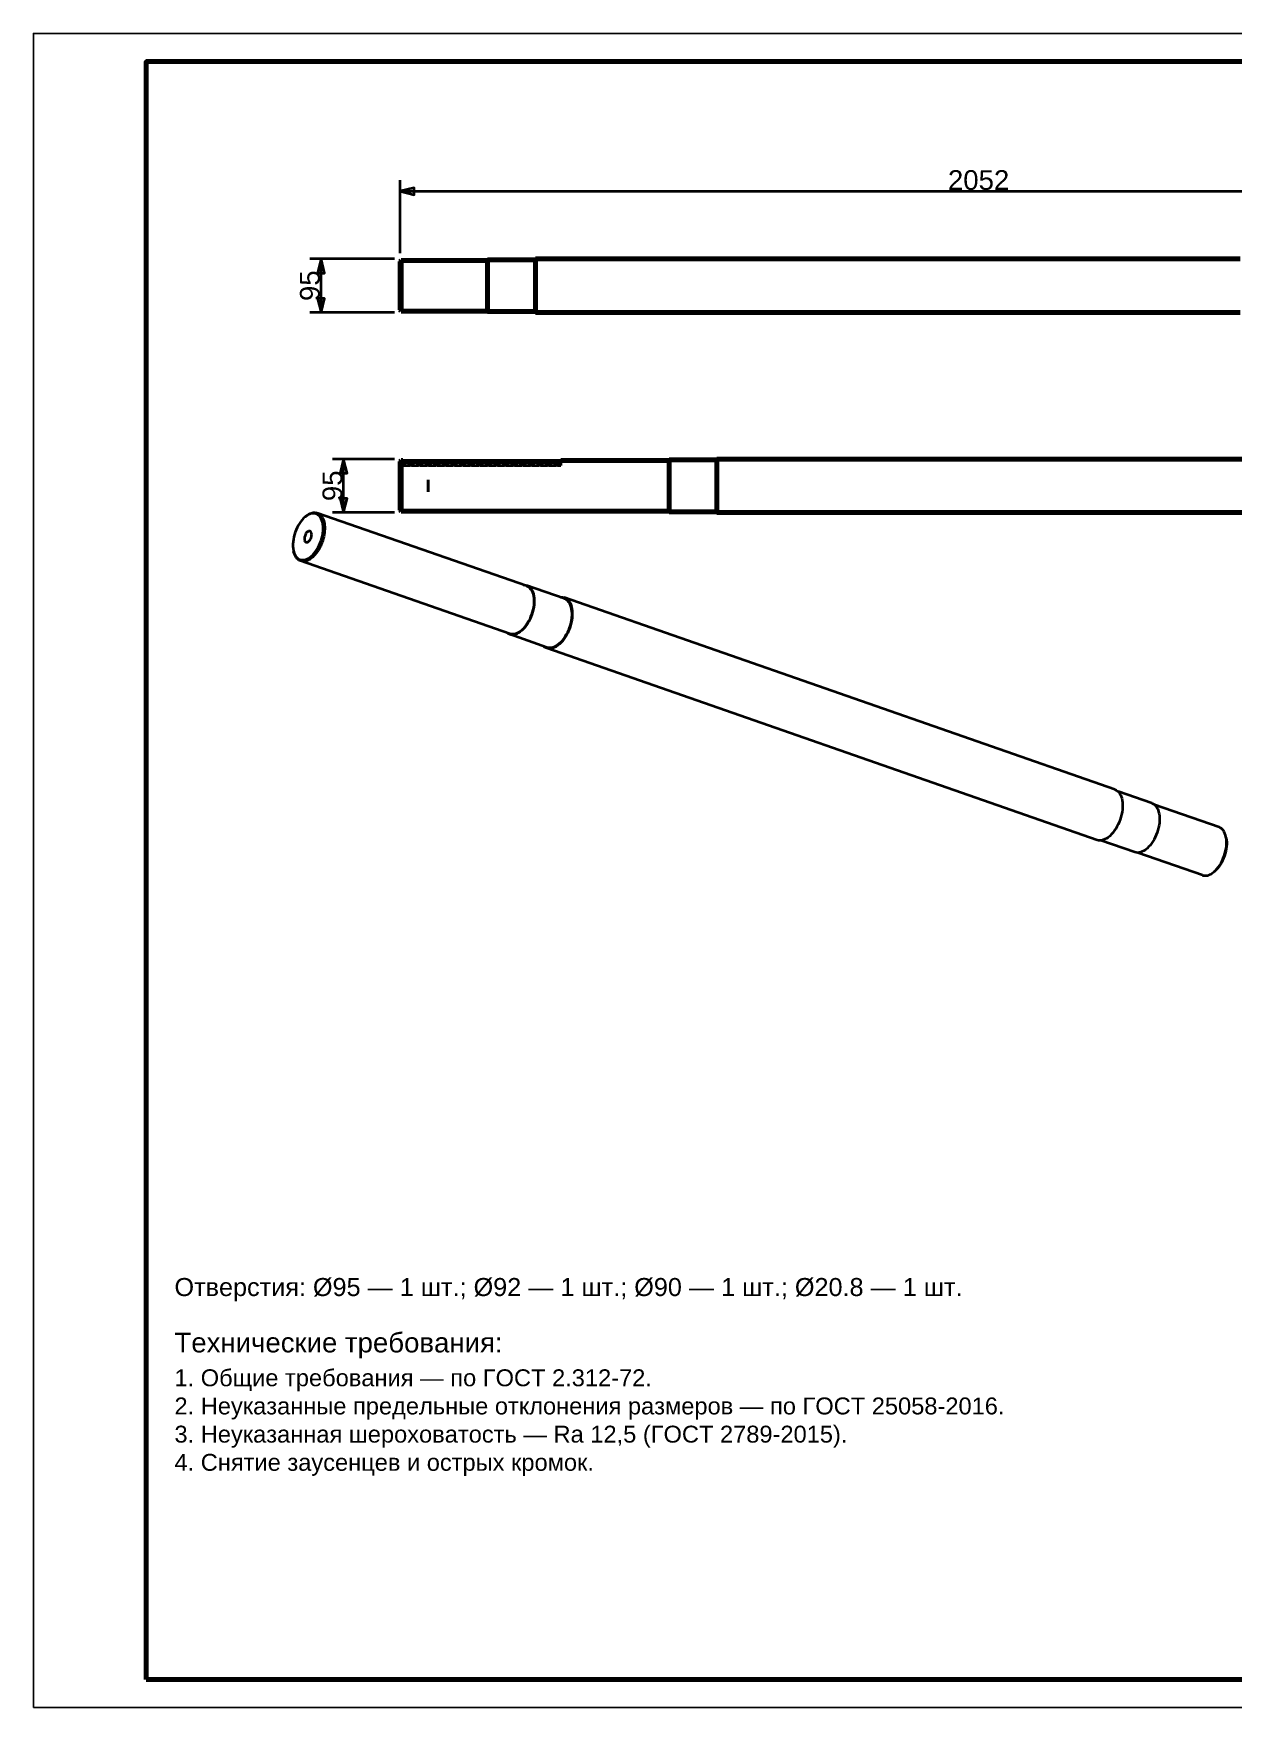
# Model space of a CAD drawing. Header units: millimetres. Extents: x 0 to 420, y 0 to 297.
# Drawn here: x 0 to 212.8, y 0 to 297 of the extents above; entities that cross this region are included whole.
import ezdxf
from ezdxf.enums import TextEntityAlignment as Align

# ---------------------------------------------------------------- set-up
doc = ezdxf.new("R2010")
doc.units = ezdxf.units.MM
doc.linetypes.add('DASHED', pattern=[1.524, 1.27, -0.254])
doc.styles.add('GOST', font='Arial')

msp = doc.modelspace()

# ---------------------------------------------------------------- linework, layer by layer
at = {"color": 7, "lineweight": 35}
for p, q in [((65, 258), (65, 271)), ((65, 269), (270.2, 269)), ((64, 257), (49, 257)), ((51, 247.5), (51, 257)), ((64, 247.5), (49, 247.5)), ((64, 221.5), (53, 221.5)), ((55, 212), (55, 221.5)), ((64, 212), (53, 212))]:
    msp.add_line(p, q, dxfattribs=at)
at = {"color": 1, "lineweight": 70}
for p, q in [((65, 256.55), (65.2, 256.75)), ((65, 256.44), (65, 256.55)), ((65, 256.12), (65, 256.44)), ((65, 255.61), (65, 256.12)), ((65, 254.93), (65, 255.61)), ((65.2, 256.75), (65.2, 256.64)), ((80.5, 256.75), (65.2, 256.75)), ((65.2, 256.64), (65.2, 256.3)), ((65.2, 256.3), (65.2, 255.77)), ((65.2, 255.77), (65.2, 255.06)), ((80.5, 256.73), (80.5, 256.85)), ((89, 256.85), (80.5, 256.85)), ((80.5, 256.39), (80.5, 256.73)), ((80.5, 255.85), (80.5, 256.39)), ((80.5, 255.12), (80.5, 255.85)), ((89, 256.88), (89, 257)), ((214, 257), (89, 257)), ((89, 256.53), (89, 256.88)), ((89, 255.96), (89, 256.53)), ((89, 255.21), (89, 255.96)), ((65, 254.12), (65, 254.93)), ((65, 253.21), (65, 254.12)), ((65, 252.25), (65, 253.21)), ((65.2, 255.06), (65.2, 254.2)), ((65.2, 254.2), (65.2, 253.25)), ((65.2, 253.25), (65.2, 252.25)), ((80.5, 254.25), (80.5, 255.12)), ((80.5, 253.27), (80.5, 254.25)), ((80.5, 252.25), (80.5, 253.27)), ((89, 254.31), (89, 255.21)), ((89, 253.31), (89, 254.31)), ((89, 252.25), (89, 253.31)), ((65, 251.29), (65, 252.25)), ((65, 250.38), (65, 251.29)), ((65, 249.57), (65, 250.38)), ((65, 248.89), (65, 249.57)), ((65.2, 252.25), (65.2, 251.25)), ((65.2, 251.25), (65.2, 250.3)), ((65.2, 250.3), (65.2, 249.44)), ((80.5, 251.23), (80.5, 252.25)), ((80.5, 250.25), (80.5, 251.23)), ((80.5, 249.38), (80.5, 250.25)), ((89, 251.19), (89, 252.25)), ((89, 250.19), (89, 251.19)), ((89, 249.29), (89, 250.19)), ((65, 248.38), (65, 248.89)), ((65, 248.06), (65, 248.38)), ((65, 247.95), (65, 248.06)), ((65.2, 247.75), (65, 247.95)), ((65.2, 249.44), (65.2, 248.73)), ((65.2, 248.73), (65.2, 248.2)), ((65.2, 248.2), (65.2, 247.86)), ((65.2, 247.86), (65.2, 247.75)), ((65.2, 247.75), (80.5, 247.75)), ((80.5, 248.65), (80.5, 249.38)), ((80.5, 248.11), (80.5, 248.65)), ((80.5, 247.77), (80.5, 248.11)), ((80.5, 247.65), (80.5, 247.77)), ((80.5, 247.65), (89, 247.65)), ((89, 248.54), (89, 249.29)), ((89, 247.97), (89, 248.54)), ((89, 247.62), (89, 247.97)), ((89, 247.5), (89, 247.62)), ((89, 247.5), (214, 247.5)), ((65, 221.05), (65.2, 221.25)), ((65, 220.94), (65, 221.05)), ((65, 220.62), (65, 220.94)), ((65, 220.11), (65, 220.62)), ((65, 219.43), (65, 220.11)), ((65.2, 221.25), (65.2, 221.22)), ((65.5, 221.25), (65.2, 221.25)), ((65.2, 221.22), (65.2, 221.14)), ((65.2, 221.14), (65.2, 221)), ((65.2, 221), (65.2, 220.8)), ((65.2, 220.8), (65.2, 220.56)), ((65.2, 220.56), (65.2, 220.27)), ((65.2, 220.27), (65.2, 219.93)), ((65.2, 219.93), (65.2, 219.56)), ((65.5, 221.25), (65.5, 221.25)), ((65.5, 221.25), (65.5, 221.25)), ((65.5, 221.25), (65.5, 221.24)), ((65.5, 221.24), (65.5, 221.24)), ((65.5, 221.24), (65.5, 221.23)), ((65.5, 221.23), (65.5, 221.22)), ((65.5, 221.22), (65.5, 221.21)), ((65.5, 221.21), (65.5, 221.19)), ((65.5, 221.19), (65.5, 221.18)), ((65.5, 221.18), (65.5, 221.16)), ((65.5, 221.16), (65.5, 221.14)), ((65.5, 221.14), (65.5, 221.12)), ((65.5, 221.12), (65.5, 221.1)), ((65.5, 221.1), (65.5, 221.07)), ((65.5, 221.07), (93.5, 221.07)), ((93.5, 221.24), (93.5, 221.25)), ((93.5, 221.25), (93.5, 221.25)), ((93.5, 221.25), (93.5, 221.25)), ((112.7, 221.25), (93.5, 221.25)), ((93.5, 221.23), (93.5, 221.24)), ((93.5, 221.24), (93.5, 221.24)), ((93.5, 221.22), (93.5, 221.23)), ((93.5, 221.21), (93.5, 221.22)), ((93.5, 221.19), (93.5, 221.21)), ((93.5, 221.18), (93.5, 221.19)), ((93.5, 221.16), (93.5, 221.18)), ((93.5, 221.14), (93.5, 221.16)), ((93.5, 221.12), (93.5, 221.14)), ((93.5, 221.1), (93.5, 221.12)), ((93.5, 221.07), (93.5, 221.1)), ((112.7, 221.35), (112.7, 221.32)), ((121.2, 221.35), (112.7, 221.35)), ((112.7, 221.32), (112.7, 221.23)), ((112.7, 221.23), (112.7, 221.09)), ((112.7, 221.09), (112.7, 220.89)), ((112.7, 220.89), (112.7, 220.64)), ((112.7, 220.64), (112.7, 220.35)), ((112.7, 220.35), (112.7, 220)), ((112.7, 220), (112.7, 219.62)), ((121.2, 221.5), (121.2, 221.47)), ((246.2, 221.5), (121.2, 221.5)), ((121.2, 221.47), (121.2, 221.38)), ((121.2, 221.38), (121.2, 221.23)), ((121.2, 221.23), (121.2, 221.03)), ((121.2, 221.03), (121.2, 220.77)), ((121.2, 220.77), (121.2, 220.46)), ((121.2, 220.46), (121.2, 220.11)), ((121.2, 220.11), (121.2, 219.71)), ((65, 218.62), (65, 219.43)), ((65, 217.71), (65, 218.62)), ((65, 216.75), (65, 217.71)), ((65.2, 219.56), (65.2, 219.14)), ((65.2, 219.14), (65.2, 218.7)), ((65.2, 218.7), (65.2, 218.24)), ((65.2, 218.24), (65.2, 217.75)), ((65.2, 217.75), (65.2, 217.25)), ((65.2, 217.25), (65.2, 216.75)), ((112.7, 219.62), (112.7, 219.2)), ((112.7, 219.2), (112.7, 218.75)), ((112.7, 218.75), (112.7, 218.27)), ((112.7, 218.27), (112.7, 217.77)), ((112.7, 217.77), (112.7, 217.27)), ((112.7, 217.27), (112.7, 216.75)), ((121.2, 219.71), (121.2, 219.28)), ((121.2, 219.28), (121.2, 218.81)), ((121.2, 218.81), (121.2, 218.32)), ((121.2, 218.32), (121.2, 217.81)), ((121.2, 217.81), (121.2, 217.28)), ((121.2, 217.28), (121.2, 216.75)), ((65, 215.79), (65, 216.75)), ((65, 214.88), (65, 215.79)), ((65, 214.07), (65, 214.88)), ((65, 213.39), (65, 214.07)), ((65.2, 216.75), (65.2, 216.25)), ((65.2, 216.25), (65.2, 215.75)), ((65.2, 215.75), (65.2, 215.26)), ((65.2, 215.26), (65.2, 214.8)), ((65.2, 214.8), (65.2, 214.36)), ((65.2, 214.36), (65.2, 213.94)), ((65.2, 213.94), (65.2, 213.57)), ((112.7, 216.75), (112.7, 216.23)), ((112.7, 216.23), (112.7, 215.73)), ((112.7, 215.73), (112.7, 215.23)), ((112.7, 215.23), (112.7, 214.75)), ((112.7, 214.75), (112.7, 214.3)), ((112.7, 214.3), (112.7, 213.88)), ((112.7, 213.88), (112.7, 213.5)), ((121.2, 216.75), (121.2, 216.22)), ((121.2, 216.22), (121.2, 215.69)), ((121.2, 215.69), (121.2, 215.18)), ((121.2, 215.18), (121.2, 214.69)), ((121.2, 214.69), (121.2, 214.22)), ((121.2, 214.22), (121.2, 213.79)), ((65, 212.88), (65, 213.39)), ((65, 212.56), (65, 212.88)), ((65, 212.45), (65, 212.56)), ((65, 212.45), (65.2, 212.25)), ((65.2, 213.57), (65.2, 213.23)), ((65.2, 213.23), (65.2, 212.94)), ((65.2, 212.94), (65.2, 212.7)), ((65.2, 212.7), (65.2, 212.5)), ((65.2, 212.5), (65.2, 212.36)), ((65.2, 212.36), (65.2, 212.28)), ((65.2, 212.28), (65.2, 212.25)), ((112.7, 212.25), (65.2, 212.25)), ((112.7, 213.5), (112.7, 213.15)), ((112.7, 213.15), (112.7, 212.86)), ((112.7, 212.86), (112.7, 212.61)), ((112.7, 212.61), (112.7, 212.41)), ((112.7, 212.41), (112.7, 212.27)), ((112.7, 212.27), (112.7, 212.18)), ((112.7, 212.18), (112.7, 212.15)), ((121.2, 212.15), (112.7, 212.15)), ((121.2, 213.79), (121.2, 213.39)), ((121.2, 213.39), (121.2, 213.04)), ((121.2, 213.04), (121.2, 212.73)), ((121.2, 212.73), (121.2, 212.47)), ((121.2, 212.47), (121.2, 212.27)), ((121.2, 212.27), (121.2, 212.12)), ((121.2, 212.12), (121.2, 212.03)), ((121.2, 212.03), (121.2, 212)), ((246.2, 212), (121.2, 212))]:
    msp.add_line(p, q, dxfattribs=at)
at = {"color": 5, "linetype": 'DASHED', "lineweight": 35}
for p, q in [((65, 256.55), (65, 256.44)), ((65, 256.44), (65, 256.12)), ((65, 256.12), (65, 255.61)), ((65, 255.61), (65, 254.93)), ((65.2, 256.64), (65.2, 256.75)), ((65.2, 256.3), (65.2, 256.64)), ((65.2, 255.77), (65.2, 256.3)), ((65.2, 255.06), (65.2, 255.77)), ((80.5, 256.85), (80.5, 256.73)), ((80.5, 256.75), (80.5, 256.64)), ((80.5, 256.64), (80.5, 256.75)), ((80.5, 256.73), (80.5, 256.39)), ((80.5, 256.64), (80.5, 256.3)), ((80.5, 256.3), (80.5, 256.64)), ((80.5, 256.39), (80.5, 255.85)), ((80.5, 256.3), (80.5, 255.77)), ((80.5, 255.77), (80.5, 256.3)), ((80.5, 255.85), (80.5, 255.12)), ((80.5, 255.77), (80.5, 255.06)), ((80.5, 255.06), (80.5, 255.77)), ((89, 257), (89, 256.88)), ((89, 256.88), (89, 256.53)), ((89, 256.85), (89, 256.73)), ((89, 256.73), (89, 256.85)), ((89, 256.73), (89, 256.39)), ((89, 256.39), (89, 256.73)), ((89, 256.53), (89, 255.96)), ((89, 256.39), (89, 255.85)), ((89, 255.85), (89, 256.39)), ((89, 255.96), (89, 255.21)), ((89, 255.85), (89, 255.12)), ((89, 255.12), (89, 255.85)), ((65, 254.93), (65, 254.12)), ((65, 254.12), (65, 253.21)), ((65, 253.21), (65, 252.25)), ((65.2, 254.2), (65.2, 255.06)), ((65.2, 253.25), (65.2, 254.2)), ((65.2, 252.25), (65.2, 253.25)), ((80.5, 255.12), (80.5, 254.25)), ((80.5, 255.06), (80.5, 254.2)), ((80.5, 254.2), (80.5, 255.06)), ((80.5, 254.25), (80.5, 253.27)), ((80.5, 254.2), (80.5, 253.25)), ((80.5, 253.25), (80.5, 254.2)), ((80.5, 253.27), (80.5, 252.25)), ((80.5, 253.25), (80.5, 252.25)), ((80.5, 252.25), (80.5, 253.25)), ((89, 255.21), (89, 254.31)), ((89, 255.12), (89, 254.25)), ((89, 254.25), (89, 255.12)), ((89, 254.31), (89, 253.31)), ((89, 254.25), (89, 253.27)), ((89, 253.27), (89, 254.25)), ((89, 253.31), (89, 252.25)), ((89, 253.27), (89, 252.25)), ((89, 252.25), (89, 253.27)), ((65, 252.25), (65, 251.29)), ((65, 251.29), (65, 250.38)), ((65, 250.38), (65, 249.57)), ((65, 249.57), (65, 248.89)), ((65.2, 251.25), (65.2, 252.25)), ((65.2, 250.3), (65.2, 251.25)), ((65.2, 249.44), (65.2, 250.3)), ((80.5, 252.25), (80.5, 251.25)), ((80.5, 251.25), (80.5, 252.25)), ((80.5, 252.25), (80.5, 251.23)), ((80.5, 251.25), (80.5, 250.3)), ((80.5, 250.3), (80.5, 251.25)), ((80.5, 251.23), (80.5, 250.25)), ((80.5, 250.3), (80.5, 249.44)), ((80.5, 249.44), (80.5, 250.3)), ((80.5, 250.25), (80.5, 249.38)), ((89, 252.25), (89, 251.23)), ((89, 251.23), (89, 252.25)), ((89, 252.25), (89, 251.19)), ((89, 251.23), (89, 250.25)), ((89, 250.25), (89, 251.23)), ((89, 251.19), (89, 250.19)), ((89, 250.25), (89, 249.38)), ((89, 249.38), (89, 250.25)), ((89, 250.19), (89, 249.29)), ((65, 248.89), (65, 248.38)), ((65, 248.38), (65, 248.06)), ((65, 248.06), (65, 247.95)), ((65.2, 248.73), (65.2, 249.44)), ((65.2, 248.2), (65.2, 248.73)), ((65.2, 247.86), (65.2, 248.2)), ((65.2, 247.75), (65.2, 247.86)), ((80.5, 249.44), (80.5, 248.73)), ((80.5, 248.73), (80.5, 249.44)), ((80.5, 249.38), (80.5, 248.65)), ((80.5, 248.73), (80.5, 248.2)), ((80.5, 248.2), (80.5, 248.73)), ((80.5, 248.65), (80.5, 248.11)), ((80.5, 248.2), (80.5, 247.86)), ((80.5, 247.86), (80.5, 248.2)), ((80.5, 248.11), (80.5, 247.77)), ((80.5, 247.86), (80.5, 247.75)), ((80.5, 247.75), (80.5, 247.86)), ((80.5, 247.77), (80.5, 247.65)), ((89, 249.38), (89, 248.65)), ((89, 248.65), (89, 249.38)), ((89, 249.29), (89, 248.54)), ((89, 248.65), (89, 248.11)), ((89, 248.11), (89, 248.65)), ((89, 248.54), (89, 247.97)), ((89, 248.11), (89, 247.77)), ((89, 247.77), (89, 248.11)), ((89, 247.97), (89, 247.62)), ((89, 247.77), (89, 247.65)), ((89, 247.65), (89, 247.77)), ((89, 247.62), (89, 247.5)), ((65, 221.05), (65, 221.02)), ((65, 221.02), (65, 220.94)), ((65, 220.94), (65, 220.81)), ((65, 220.81), (65, 220.62)), ((65, 220.62), (65, 220.39)), ((65, 220.39), (65, 220.11)), ((65, 220.11), (65, 219.79)), ((65, 219.79), (65, 219.43)), ((65.2, 221.22), (65.2, 221.25)), ((65.2, 221.14), (65.2, 221.22)), ((65.2, 221), (65.2, 221.14)), ((65.2, 220.8), (65.2, 221)), ((65.2, 220.56), (65.2, 220.8)), ((65.2, 220.27), (65.2, 220.56)), ((65.2, 219.93), (65.2, 220.27)), ((65.2, 219.56), (65.2, 219.93)), ((65.5, 221.24), (65.5, 221.25)), ((65.5, 221.25), (65.5, 221.25)), ((65.5, 221.25), (65.5, 221.25)), ((65.5, 221.23), (65.5, 221.24)), ((65.5, 221.24), (65.5, 221.24)), ((65.5, 221.22), (65.5, 221.23)), ((65.5, 221.21), (65.5, 221.22)), ((65.5, 221.19), (65.5, 221.21)), ((65.5, 221.18), (65.5, 221.19)), ((65.5, 221.16), (65.5, 221.18)), ((65.5, 221.14), (65.5, 221.16)), ((65.5, 221.12), (65.5, 221.14)), ((65.5, 221.1), (65.5, 221.12)), ((65.5, 221.07), (65.5, 221.1)), ((65.5, 220.35), (65.5, 221.07)), ((93.5, 221.07), (65.5, 221.07)), ((65.5, 221.07), (65.5, 220.35)), ((93.5, 220.35), (65.5, 220.35)), ((65.5, 220.35), (93.5, 220.35)), ((93.5, 221.25), (93.5, 221.25)), ((93.5, 221.25), (93.5, 221.25)), ((93.5, 221.25), (93.5, 221.24)), ((93.5, 221.24), (93.5, 221.24)), ((93.5, 221.24), (93.5, 221.23)), ((93.5, 221.23), (93.5, 221.22)), ((93.5, 221.22), (93.5, 221.21)), ((93.5, 221.21), (93.5, 221.19)), ((93.5, 221.19), (93.5, 221.18)), ((93.5, 221.18), (93.5, 221.16)), ((93.5, 221.16), (93.5, 221.14)), ((93.5, 221.14), (93.5, 221.12)), ((93.5, 221.12), (93.5, 221.1)), ((93.5, 221.1), (93.5, 221.07)), ((93.5, 221.07), (93.5, 220.35)), ((93.5, 220.35), (93.5, 221.07)), ((112.7, 221.23), (112.7, 221.35)), ((112.7, 221.14), (112.7, 221.25)), ((112.7, 221.25), (112.7, 221.22)), ((112.7, 220.89), (112.7, 221.23)), ((112.7, 221.22), (112.7, 221.14)), ((112.7, 220.8), (112.7, 221.14)), ((112.7, 221.14), (112.7, 221)), ((112.7, 221), (112.7, 220.8)), ((112.7, 220.35), (112.7, 220.89)), ((112.7, 220.27), (112.7, 220.8)), ((112.7, 220.8), (112.7, 220.56)), ((112.7, 220.56), (112.7, 220.27)), ((112.7, 219.62), (112.7, 220.35)), ((112.7, 219.56), (112.7, 220.27)), ((112.7, 220.27), (112.7, 219.93)), ((112.7, 219.93), (112.7, 219.56)), ((121.2, 221.38), (121.2, 221.5)), ((121.2, 221.03), (121.2, 221.38)), ((121.2, 221.23), (121.2, 221.35)), ((121.2, 221.35), (121.2, 221.32)), ((121.2, 221.32), (121.2, 221.23)), ((121.2, 220.89), (121.2, 221.23)), ((121.2, 221.23), (121.2, 221.09)), ((121.2, 221.09), (121.2, 220.89)), ((121.2, 220.46), (121.2, 221.03)), ((121.2, 220.35), (121.2, 220.89)), ((121.2, 220.89), (121.2, 220.64)), ((121.2, 220.64), (121.2, 220.35)), ((121.2, 219.71), (121.2, 220.46)), ((121.2, 219.62), (121.2, 220.35)), ((121.2, 220.35), (121.2, 220)), ((121.2, 220), (121.2, 219.62)), ((65, 219.43), (65, 219.04)), ((65, 219.04), (65, 218.62)), ((65, 218.62), (65, 218.17)), ((65, 218.17), (65, 217.71)), ((65, 217.78), (65, 217.79)), ((65, 217.79), (65, 217.76)), ((65, 217.76), (65, 217.78)), ((65, 217.73), (65, 217.76)), ((65, 217.76), (65, 217.68)), ((65, 217.68), (65, 217.73)), ((65, 217.71), (65, 217.23)), ((65, 217.63), (65, 217.68)), ((65, 217.68), (65, 217.56)), ((65, 217.56), (65, 217.63)), ((65, 217.48), (65, 217.56)), ((65, 217.56), (65, 217.4)), ((65, 217.4), (65, 217.48)), ((65, 217.3), (65, 217.4)), ((65, 217.4), (65, 217.2)), ((65, 217.2), (65, 217.3)), ((65, 217.23), (65, 216.75)), ((65, 217.09), (65, 217.2)), ((65, 217.2), (65, 216.98)), ((65, 216.98), (65, 217.09)), ((65, 216.87), (65, 216.98)), ((65, 216.98), (65, 216.75)), ((65, 216.75), (65, 216.87)), ((65.2, 219.14), (65.2, 219.56)), ((65.2, 218.7), (65.2, 219.14)), ((65.2, 218.24), (65.2, 218.7)), ((65.2, 217.75), (65.2, 218.24)), ((65.2, 217.25), (65.2, 217.75)), ((65.2, 216.75), (65.2, 217.25)), ((70, 217.76), (70, 217.79)), ((70, 217.79), (70, 217.78)), ((70, 217.78), (70, 217.76)), ((70, 217.68), (70, 217.76)), ((70, 217.76), (70, 217.73)), ((70, 217.73), (70, 217.68)), ((70, 217.56), (70, 217.68)), ((70, 217.68), (70, 217.63)), ((70, 217.63), (70, 217.56)), ((70, 217.4), (70, 217.56)), ((70, 217.56), (70, 217.48)), ((70, 217.48), (70, 217.4)), ((70, 217.2), (70, 217.4)), ((70, 217.4), (70, 217.3)), ((70, 217.3), (70, 217.2)), ((70, 216.98), (70, 217.2)), ((70, 217.2), (70, 217.09)), ((70, 217.09), (70, 216.98)), ((70, 216.75), (70, 216.98)), ((70, 216.98), (70, 216.87)), ((70, 216.87), (70, 216.75)), ((112.7, 218.75), (112.7, 219.62)), ((112.7, 218.7), (112.7, 219.56)), ((112.7, 219.56), (112.7, 219.14)), ((112.7, 219.14), (112.7, 218.7)), ((112.7, 217.77), (112.7, 218.75)), ((112.7, 217.75), (112.7, 218.7)), ((112.7, 218.7), (112.7, 218.24)), ((112.7, 218.24), (112.7, 217.75)), ((112.7, 216.75), (112.7, 217.77)), ((112.7, 216.75), (112.7, 217.75)), ((112.7, 217.75), (112.7, 217.25)), ((112.7, 217.25), (112.7, 216.75)), ((121.2, 218.81), (121.2, 219.71)), ((121.2, 218.75), (121.2, 219.62)), ((121.2, 219.62), (121.2, 219.2)), ((121.2, 219.2), (121.2, 218.75)), ((121.2, 217.81), (121.2, 218.81)), ((121.2, 217.77), (121.2, 218.75)), ((121.2, 218.75), (121.2, 218.27)), ((121.2, 218.27), (121.2, 217.77)), ((121.2, 216.75), (121.2, 217.81)), ((121.2, 216.75), (121.2, 217.77)), ((121.2, 217.77), (121.2, 217.27)), ((121.2, 217.27), (121.2, 216.75)), ((65, 216.75), (65, 216.52)), ((65, 216.63), (65, 216.75)), ((65, 216.75), (65, 216.27)), ((65, 216.52), (65, 216.63)), ((65, 216.52), (65, 216.3)), ((65, 216.41), (65, 216.52)), ((65, 216.3), (65, 216.41)), ((65, 216.3), (65, 216.1)), ((65, 216.2), (65, 216.3)), ((65, 216.27), (65, 215.79)), ((65, 216.1), (65, 216.2)), ((65, 216.1), (65, 215.94)), ((65, 216.02), (65, 216.1)), ((65, 215.94), (65, 216.02)), ((65, 215.94), (65, 215.82)), ((65, 215.87), (65, 215.94)), ((65, 215.82), (65, 215.87)), ((65, 215.82), (65, 215.74)), ((65, 215.77), (65, 215.82)), ((65, 215.79), (65, 215.33)), ((65, 215.74), (65, 215.77)), ((65, 215.74), (65, 215.71)), ((65, 215.72), (65, 215.74)), ((65, 215.71), (65, 215.72)), ((65, 215.33), (65, 214.88)), ((65, 214.88), (65, 214.46)), ((65, 214.46), (65, 214.07)), ((65, 214.07), (65, 213.71)), ((65.2, 216.25), (65.2, 216.75)), ((65.2, 215.75), (65.2, 216.25)), ((65.2, 215.26), (65.2, 215.75)), ((65.2, 214.8), (65.2, 215.26)), ((65.2, 214.36), (65.2, 214.8)), ((65.2, 213.94), (65.2, 214.36)), ((65.2, 213.57), (65.2, 213.94)), ((70, 216.75), (70, 216.63)), ((70, 216.52), (70, 216.75)), ((70, 216.63), (70, 216.52)), ((70, 216.52), (70, 216.41)), ((70, 216.3), (70, 216.52)), ((70, 216.41), (70, 216.3)), ((70, 216.3), (70, 216.2)), ((70, 216.1), (70, 216.3)), ((70, 216.2), (70, 216.1)), ((70, 216.1), (70, 216.02)), ((70, 215.94), (70, 216.1)), ((70, 216.02), (70, 215.94)), ((70, 215.94), (70, 215.87)), ((70, 215.82), (70, 215.94)), ((70, 215.87), (70, 215.82)), ((70, 215.82), (70, 215.77)), ((70, 215.74), (70, 215.82)), ((70, 215.77), (70, 215.74)), ((70, 215.74), (70, 215.72)), ((70, 215.71), (70, 215.74)), ((70, 215.72), (70, 215.71)), ((112.7, 216.75), (112.7, 216.25)), ((112.7, 215.75), (112.7, 216.75)), ((112.7, 215.73), (112.7, 216.75)), ((112.7, 216.25), (112.7, 215.75)), ((112.7, 215.75), (112.7, 215.26)), ((112.7, 214.8), (112.7, 215.75)), ((112.7, 214.75), (112.7, 215.73)), ((112.7, 215.26), (112.7, 214.8)), ((112.7, 214.8), (112.7, 214.36)), ((112.7, 213.94), (112.7, 214.8)), ((112.7, 213.88), (112.7, 214.75)), ((112.7, 214.36), (112.7, 213.94)), ((112.7, 213.94), (112.7, 213.57)), ((112.7, 213.23), (112.7, 213.94)), ((112.7, 213.15), (112.7, 213.88)), ((121.2, 215.69), (121.2, 216.75)), ((121.2, 216.75), (121.2, 216.23)), ((121.2, 215.73), (121.2, 216.75)), ((121.2, 216.23), (121.2, 215.73)), ((121.2, 215.73), (121.2, 215.23)), ((121.2, 214.75), (121.2, 215.73)), ((121.2, 214.69), (121.2, 215.69)), ((121.2, 215.23), (121.2, 214.75)), ((121.2, 214.75), (121.2, 214.3)), ((121.2, 213.88), (121.2, 214.75)), ((121.2, 213.79), (121.2, 214.69)), ((121.2, 214.3), (121.2, 213.88)), ((121.2, 213.88), (121.2, 213.5)), ((121.2, 213.15), (121.2, 213.88)), ((65, 213.71), (65, 213.39)), ((65, 213.39), (65, 213.11)), ((65, 213.11), (65, 212.88)), ((65, 212.88), (65, 212.69)), ((65, 212.69), (65, 212.56)), ((65, 212.56), (65, 212.48)), ((65, 212.48), (65, 212.45)), ((65.2, 213.23), (65.2, 213.57)), ((65.2, 212.94), (65.2, 213.23)), ((65.2, 212.7), (65.2, 212.94)), ((65.2, 212.5), (65.2, 212.7)), ((65.2, 212.36), (65.2, 212.5)), ((65.2, 212.28), (65.2, 212.36)), ((65.2, 212.25), (65.2, 212.28)), ((112.7, 213.57), (112.7, 213.23)), ((112.7, 213.23), (112.7, 212.94)), ((112.7, 212.7), (112.7, 213.23)), ((112.7, 212.61), (112.7, 213.15)), ((112.7, 212.94), (112.7, 212.7)), ((112.7, 212.7), (112.7, 212.5)), ((112.7, 212.36), (112.7, 212.7)), ((112.7, 212.27), (112.7, 212.61)), ((112.7, 212.5), (112.7, 212.36)), ((112.7, 212.36), (112.7, 212.28)), ((112.7, 212.25), (112.7, 212.36)), ((112.7, 212.28), (112.7, 212.25)), ((112.7, 212.15), (112.7, 212.27)), ((121.2, 213.04), (121.2, 213.79)), ((121.2, 213.5), (121.2, 213.15)), ((121.2, 213.15), (121.2, 212.86)), ((121.2, 212.61), (121.2, 213.15)), ((121.2, 212.47), (121.2, 213.04)), ((121.2, 212.86), (121.2, 212.61)), ((121.2, 212.61), (121.2, 212.41)), ((121.2, 212.27), (121.2, 212.61)), ((121.2, 212.12), (121.2, 212.47)), ((121.2, 212.41), (121.2, 212.27)), ((121.2, 212.27), (121.2, 212.18)), ((121.2, 212.15), (121.2, 212.27)), ((121.2, 212.18), (121.2, 212.15)), ((121.2, 212), (121.2, 212.12))]:
    msp.add_line(p, q, dxfattribs=at)
at = {"color": 1, "lineweight": 35}
for p, q in [((47.9, 211), (47.64, 210.72)), ((48.17, 211.24), (47.9, 211)), ((48.45, 211.45), (48.17, 211.24)), ((48.17, 211.24), (48.3, 211.35)), ((48.3, 211.35), (48.57, 211.55)), ((48.73, 211.62), (48.45, 211.45)), ((48.57, 211.55), (48.84, 211.72)), ((49.01, 211.74), (48.73, 211.62)), ((48.84, 211.72), (49.04, 211.82)), ((49.28, 211.82), (49.01, 211.74)), ((49.04, 211.82), (49.23, 211.89)), ((49.23, 211.89), (49.42, 211.95)), ((49.55, 211.86), (49.28, 211.82)), ((49.42, 211.95), (49.61, 211.99)), ((49.81, 211.85), (49.55, 211.86)), ((49.61, 211.99), (49.8, 212)), ((49.8, 212), (49.98, 211.99)), ((50.06, 211.8), (49.81, 211.85)), ((49.98, 211.99), (50.15, 211.97)), ((50.29, 211.7), (50.06, 211.8)), ((50.15, 211.97), (50.32, 211.92)), ((50.51, 211.56), (50.29, 211.7)), ((50.32, 211.92), (50.51, 211.84)), ((87.41, 198.99), (50.32, 211.92)), ((50.51, 211.84), (50.69, 211.73)), ((50.7, 211.38), (50.51, 211.56)), ((50.69, 211.73), (50.85, 211.6)), ((50.87, 211.16), (50.7, 211.38)), ((50.85, 211.6), (51, 211.43)), ((51.02, 210.9), (50.87, 211.16)), ((51, 211.43), (51.14, 211.25)), ((51.15, 210.61), (51.02, 210.9)), ((51.14, 211.25), (51.26, 211.04)), ((51.26, 211.04), (51.37, 210.81)), ((46.27, 208.1), (46.16, 207.67)), ((46.4, 208.52), (46.27, 208.1)), ((46.56, 208.93), (46.4, 208.52)), ((46.74, 209.33), (46.56, 208.93)), ((46.94, 209.72), (46.74, 209.33)), ((47.16, 210.08), (46.94, 209.72)), ((47.39, 210.42), (47.16, 210.08)), ((47.64, 210.72), (47.39, 210.42)), ((48.15, 207.96), (48.06, 207.64)), ((48.29, 208.26), (48.15, 207.96)), ((48.38, 208.39), (48.29, 208.26)), ((48.48, 208.5), (48.38, 208.39)), ((48.58, 208.59), (48.48, 208.5)), ((48.68, 208.66), (48.58, 208.59)), ((48.77, 208.7), (48.68, 208.66)), ((48.86, 208.72), (48.77, 208.7)), ((48.95, 208.72), (48.86, 208.72)), ((49.03, 208.7), (48.95, 208.72)), ((49.13, 208.65), (49.03, 208.7)), ((49.21, 208.56), (49.13, 208.65)), ((49.27, 208.43), (49.21, 208.56)), ((49.32, 208.28), (49.27, 208.43)), ((49.29, 207.73), (49.32, 207.92)), ((49.33, 208.11), (49.32, 208.28)), ((49.32, 207.92), (49.33, 208.11)), ((51.25, 210.28), (51.15, 210.61)), ((51.23, 207.89), (51.31, 208.32)), ((51.32, 209.93), (51.25, 210.28)), ((51.31, 208.32), (51.35, 208.75)), ((51.36, 209.55), (51.32, 209.93)), ((51.35, 208.75), (51.37, 209.16)), ((51.37, 209.16), (51.36, 209.55)), ((51.37, 210.81), (51.46, 210.56)), ((51.46, 210.56), (51.54, 210.29)), ((51.54, 208.03), (51.47, 207.68)), ((51.54, 210.29), (51.59, 210)), ((51.6, 208.38), (51.54, 208.03)), ((51.59, 210), (51.63, 209.7)), ((51.63, 208.72), (51.6, 208.38)), ((51.63, 209.7), (51.65, 209.39)), ((51.65, 209.06), (51.63, 208.72)), ((51.65, 209.39), (51.65, 209.06)), ((46.03, 206.83), (46, 206.42)), ((46, 206.42), (46, 206.02)), ((46, 206.02), (46.03, 205.64)), ((46.08, 207.25), (46.03, 206.83)), ((46.03, 205.64), (46.09, 205.29)), ((46.16, 207.67), (46.08, 207.25)), ((46.09, 205.29), (46.16, 205.02)), ((46.09, 205.29), (46.13, 205.12)), ((46.21, 204.81), (46.13, 205.12)), ((46.16, 205.02), (46.24, 204.78)), ((48.06, 207.64), (48.04, 207.48)), ((48.04, 207.48), (48.04, 207.33)), ((48.04, 207.33), (48.05, 207.19)), ((48.05, 207.19), (48.08, 207.06)), ((48.08, 207.06), (48.12, 206.95)), ((48.12, 206.95), (48.19, 206.86)), ((48.19, 206.86), (48.26, 206.79)), ((48.26, 206.79), (48.34, 206.75)), ((48.34, 206.75), (48.46, 206.73)), ((48.46, 206.73), (48.58, 206.75)), ((48.58, 206.75), (48.71, 206.8)), ((48.71, 206.8), (48.83, 206.9)), ((48.83, 206.9), (48.95, 207.02)), ((48.95, 207.02), (49.06, 207.17)), ((49.06, 207.17), (49.16, 207.35)), ((49.16, 207.35), (49.23, 207.53)), ((49.23, 207.53), (49.29, 207.73)), ((49.77, 204.78), (50.02, 205.1)), ((50.02, 205.1), (50.26, 205.44)), ((50.35, 205.07), (50.15, 204.8)), ((50.26, 205.44), (50.47, 205.81)), ((50.53, 205.36), (50.35, 205.07)), ((50.47, 205.81), (50.67, 206.21)), ((50.71, 205.66), (50.53, 205.36)), ((50.67, 206.21), (50.85, 206.61)), ((50.87, 205.98), (50.71, 205.66)), ((50.85, 206.61), (51, 207.04)), ((51.02, 206.31), (50.87, 205.98)), ((51, 207.04), (51.13, 207.46)), ((51.16, 206.64), (51.02, 206.31)), ((51.13, 207.46), (51.23, 207.89)), ((51.28, 206.99), (51.16, 206.64)), ((51.38, 207.33), (51.28, 206.99)), ((51.47, 207.68), (51.38, 207.33)), ((46.32, 204.51), (46.21, 204.81)), ((46.24, 204.78), (46.34, 204.55)), ((46.44, 204.25), (46.32, 204.51)), ((46.34, 204.55), (46.46, 204.35)), ((46.59, 204.02), (46.44, 204.25)), ((46.46, 204.35), (46.59, 204.16)), ((46.59, 204.16), (46.73, 204)), ((46.76, 203.82), (46.59, 204.02)), ((46.73, 204), (46.89, 203.87)), ((46.94, 203.65), (46.76, 203.82)), ((46.89, 203.87), (47.06, 203.76)), ((47.14, 203.52), (46.94, 203.65)), ((47.06, 203.76), (47.23, 203.68)), ((47.36, 203.42), (47.14, 203.52)), ((47.23, 203.68), (47.42, 203.62)), ((47.53, 203.37), (47.36, 203.42)), ((84.45, 190.49), (47.36, 203.42)), ((47.42, 203.62), (47.62, 203.59)), ((47.7, 203.35), (47.53, 203.37)), ((47.62, 203.59), (47.82, 203.59)), ((47.88, 203.34), (47.7, 203.35)), ((47.82, 203.59), (48.03, 203.62)), ((48.07, 203.36), (47.88, 203.34)), ((48.03, 203.62), (48.25, 203.67)), ((48.26, 203.39), (48.07, 203.36)), ((48.25, 203.67), (48.47, 203.75)), ((48.45, 203.45), (48.26, 203.39)), ((48.65, 203.52), (48.45, 203.45)), ((48.47, 203.75), (48.68, 203.85)), ((48.84, 203.62), (48.65, 203.52)), ((48.68, 203.85), (48.96, 204.03)), ((49.07, 203.76), (48.84, 203.62)), ((48.96, 204.03), (49.24, 204.24)), ((49.29, 203.92), (49.07, 203.76)), ((49.24, 204.24), (49.51, 204.49)), ((49.52, 204.11), (49.29, 203.92)), ((49.51, 204.49), (49.77, 204.78)), ((49.73, 204.32), (49.52, 204.11)), ((49.95, 204.55), (49.73, 204.32)), ((50.15, 204.8), (49.95, 204.55)), ((86.91, 199.17), (87.18, 199.15)), ((87.18, 199.15), (87.45, 199.08)), ((87.45, 199.08), (87.68, 198.98)), ((94.08, 196.77), (87.45, 199.08)), ((87.41, 198.99), (87.64, 198.89)), ((87.64, 198.89), (87.85, 198.75)), ((87.68, 198.98), (87.89, 198.83)), ((87.85, 198.75), (88.04, 198.56)), ((87.89, 198.83), (88.09, 198.65)), ((88.04, 198.56), (88.21, 198.35)), ((88.09, 198.65), (88.26, 198.43)), ((88.21, 198.35), (88.36, 198.1)), ((88.26, 198.43), (88.42, 198.17)), ((88.36, 198.1), (88.49, 197.81)), ((88.42, 198.17), (88.55, 197.88)), ((88.49, 197.81), (88.59, 197.5)), ((88.55, 197.88), (88.65, 197.56)), ((88.59, 197.5), (88.67, 197.16)), ((88.65, 197.56), (88.73, 197.21)), ((88.67, 197.16), (88.72, 196.79)), ((88.72, 196.79), (88.74, 196.41)), ((88.73, 197.21), (88.78, 196.84)), ((88.74, 196.41), (88.74, 196.01)), ((88.8, 196.04), (88.77, 195.62)), ((88.78, 196.84), (88.8, 196.45)), ((88.8, 196.45), (88.8, 196.04)), ((93.45, 196.99), (93.63, 197)), ((93.63, 197), (93.8, 196.99)), ((93.8, 196.99), (93.97, 196.96)), ((93.97, 196.96), (94.13, 196.91)), ((94.08, 196.77), (94.32, 196.67)), ((94.13, 196.91), (94.37, 196.8)), ((191.74, 162.88), (94.13, 196.91)), ((94.32, 196.67), (94.53, 196.52)), ((94.37, 196.8), (94.59, 196.65)), ((94.53, 196.52), (94.73, 196.34)), ((94.59, 196.65), (94.8, 196.46)), ((94.73, 196.34), (94.9, 196.11)), ((94.8, 196.46), (94.98, 196.23)), ((94.9, 196.11), (95.06, 195.86)), ((94.98, 196.23), (95.14, 195.97)), ((87.99, 193.09), (87.79, 192.71)), ((88.03, 193.06), (87.83, 192.66)), ((88.16, 193.49), (87.99, 193.09)), ((88.21, 193.47), (88.03, 193.06)), ((88.32, 193.91), (88.16, 193.49)), ((88.37, 193.89), (88.21, 193.47)), ((88.45, 194.33), (88.32, 193.91)), ((88.51, 194.32), (88.37, 193.89)), ((88.56, 194.75), (88.45, 194.33)), ((88.62, 194.75), (88.51, 194.32)), ((88.65, 195.18), (88.56, 194.75)), ((88.71, 195.19), (88.62, 194.75)), ((88.71, 195.6), (88.65, 195.18)), ((88.74, 196.01), (88.71, 195.6)), ((88.77, 195.62), (88.71, 195.19)), ((95.06, 195.86), (95.18, 195.56)), ((95.14, 195.97), (95.27, 195.67)), ((95.18, 195.56), (95.29, 195.24)), ((95.27, 195.67), (95.38, 195.34)), ((95.29, 195.24), (95.37, 194.9)), ((95.4, 193.3), (95.35, 192.87)), ((95.37, 194.9), (95.42, 194.52)), ((95.38, 195.34), (95.46, 194.98)), ((95.44, 193.72), (95.4, 193.3)), ((95.42, 194.52), (95.44, 194.13)), ((95.44, 194.13), (95.44, 193.72)), ((95.5, 193.33), (95.44, 192.89)), ((95.46, 194.98), (95.51, 194.59)), ((95.53, 193.77), (95.5, 193.33)), ((95.51, 194.59), (95.53, 194.19)), ((95.53, 194.19), (95.53, 193.77)), ((84.17, 190.51), (83.94, 190.67)), ((84.42, 190.4), (84.17, 190.51)), ((84.66, 190.33), (84.42, 190.4)), ((91.05, 188.08), (84.42, 190.4)), ((84.69, 190.43), (84.45, 190.49)), ((84.92, 190.31), (84.66, 190.33)), ((84.94, 190.41), (84.69, 190.43)), ((85.19, 190.34), (84.92, 190.31)), ((85.21, 190.43), (84.94, 190.41)), ((85.47, 190.4), (85.19, 190.34)), ((85.48, 190.5), (85.21, 190.43)), ((85.75, 190.51), (85.47, 190.4)), ((85.75, 190.6), (85.48, 190.5)), ((86.03, 190.74), (85.75, 190.6)), ((86.03, 190.66), (85.75, 190.51)), ((86.3, 190.93), (86.03, 190.74)), ((86.31, 190.84), (86.03, 190.66)), ((86.57, 191.15), (86.3, 190.93)), ((86.59, 191.07), (86.31, 190.84)), ((86.84, 191.4), (86.57, 191.15)), ((86.86, 191.33), (86.59, 191.07)), ((87.09, 191.69), (86.84, 191.4)), ((87.12, 191.62), (86.86, 191.33)), ((87.34, 192), (87.09, 191.69)), ((87.37, 191.94), (87.12, 191.62)), ((87.57, 192.34), (87.34, 192)), ((87.61, 192.29), (87.37, 191.94)), ((87.79, 192.71), (87.57, 192.34)), ((87.83, 192.66), (87.61, 192.29)), ((94.47, 190.35), (94.25, 189.98)), ((94.53, 190.28), (94.3, 189.9)), ((94.67, 190.74), (94.47, 190.35)), ((94.74, 190.69), (94.53, 190.28)), ((94.85, 191.15), (94.67, 190.74)), ((94.93, 191.11), (94.74, 190.69)), ((95.01, 191.57), (94.85, 191.15)), ((95.09, 191.55), (94.93, 191.11)), ((95.15, 192), (95.01, 191.57)), ((95.23, 191.99), (95.09, 191.55)), ((95.26, 192.44), (95.15, 192)), ((95.35, 192.44), (95.23, 191.99)), ((95.35, 192.87), (95.26, 192.44)), ((95.44, 192.89), (95.35, 192.44)), ((90.56, 188.19), (90.43, 188.3)), ((90.7, 188.09), (90.56, 188.19)), ((90.85, 188.01), (90.7, 188.09)), ((91.01, 187.94), (90.85, 188.01)), ((91.26, 187.88), (91.01, 187.94)), ((188.61, 153.91), (91.01, 187.94)), ((91.3, 188.02), (91.05, 188.08)), ((91.53, 187.86), (91.26, 187.88)), ((91.56, 188), (91.3, 188.02)), ((91.8, 187.88), (91.53, 187.86)), ((91.83, 188.02), (91.56, 188)), ((92.09, 187.95), (91.8, 187.88)), ((92.1, 188.09), (91.83, 188.02)), ((92.38, 188.06), (92.09, 187.95)), ((92.38, 188.19), (92.1, 188.09)), ((92.67, 188.34), (92.38, 188.19)), ((92.67, 188.21), (92.38, 188.06)), ((92.95, 188.53), (92.67, 188.34)), ((92.96, 188.4), (92.67, 188.21)), ((93.23, 188.75), (92.95, 188.53)), ((93.25, 188.63), (92.96, 188.4)), ((93.5, 189.01), (93.23, 188.75)), ((93.53, 188.9), (93.25, 188.63)), ((93.76, 189.31), (93.5, 189.01)), ((93.8, 189.2), (93.53, 188.9)), ((94.01, 189.63), (93.76, 189.31)), ((94.06, 189.54), (93.8, 189.2)), ((94.25, 189.98), (94.01, 189.63)), ((94.3, 189.9), (94.06, 189.54)), ((191.74, 162.88), (191.98, 162.78)), ((191.98, 162.78), (192.2, 162.63)), ((192.2, 162.63), (192.41, 162.44)), ((198.33, 160.43), (192.32, 162.52)), ((192.41, 162.44), (192.59, 162.21)), ((192.59, 162.21), (192.75, 161.94)), ((192.75, 161.94), (192.88, 161.64)), ((192.88, 161.64), (192.99, 161.31)), ((192.99, 161.31), (193.07, 160.95)), ((193.07, 160.95), (193.12, 160.57)), ((193.12, 160.57), (193.14, 160.16)), ((198.33, 160.43), (198.56, 160.32)), ((192.7, 157.52), (192.53, 157.08)), ((192.84, 157.96), (192.7, 157.52)), ((192.96, 158.41), (192.84, 157.96)), ((193.04, 158.86), (192.96, 158.41)), ((193.11, 159.3), (193.04, 158.86)), ((193.14, 159.74), (193.11, 159.3)), ((193.14, 160.16), (193.14, 159.74)), ((198.56, 160.32), (198.78, 160.18)), ((198.78, 160.18), (198.97, 160)), ((210.24, 156.17), (198.8, 160.16)), ((198.97, 160), (199.15, 159.77)), ((199.15, 159.77), (199.3, 159.52)), ((199.3, 159.52), (199.43, 159.22)), ((199.43, 159.22), (199.53, 158.9)), ((199.53, 158.9), (199.61, 158.56)), ((199.61, 158.56), (199.66, 158.18)), ((199.66, 158.18), (199.69, 157.79)), ((199.69, 157.79), (199.68, 157.38)), ((190.86, 154.61), (190.57, 154.37)), ((191.13, 154.87), (190.86, 154.61)), ((191.41, 155.18), (191.13, 154.87)), ((191.66, 155.51), (191.41, 155.18)), ((191.91, 155.87), (191.66, 155.51)), ((192.14, 156.26), (191.91, 155.87)), ((192.35, 156.66), (192.14, 156.26)), ((192.53, 157.08), (192.35, 156.66)), ((199.1, 154.81), (198.91, 154.4)), ((199.26, 155.23), (199.1, 154.81)), ((199.39, 155.66), (199.26, 155.23)), ((199.51, 156.1), (199.39, 155.66)), ((199.59, 156.53), (199.51, 156.1)), ((199.65, 156.96), (199.59, 156.53)), ((199.68, 157.38), (199.65, 156.96)), ((210.46, 156.07), (210.24, 156.17)), ((210.66, 155.94), (210.46, 156.07)), ((210.85, 155.77), (210.66, 155.94)), ((211.01, 155.57), (210.85, 155.77)), ((211.16, 155.34), (211.01, 155.57)), ((211.29, 155.08), (211.16, 155.34)), ((211.39, 154.79), (211.29, 155.08)), ((211.47, 154.47), (211.39, 154.79)), ((211.53, 154.1), (211.47, 154.47)), ((211.51, 154.3), (211.47, 154.47)), ((188.87, 153.85), (188.61, 153.91)), ((189.14, 153.83), (188.87, 153.85)), ((189.41, 153.85), (189.14, 153.83)), ((195.3, 151.74), (189.29, 153.84)), ((189.7, 153.92), (189.41, 153.85)), ((189.99, 154.03), (189.7, 153.92)), ((190.28, 154.18), (189.99, 154.03)), ((190.57, 154.37), (190.28, 154.18)), ((195.55, 151.68), (195.3, 151.74)), ((195.81, 151.66), (195.55, 151.68)), ((196.07, 151.68), (195.81, 151.66)), ((207.28, 147.67), (195.84, 151.66)), ((196.35, 151.75), (196.07, 151.68)), ((196.63, 151.85), (196.35, 151.75)), ((196.91, 152), (196.63, 151.85)), ((197.19, 152.19), (196.91, 152)), ((197.47, 152.41), (197.19, 152.19)), ((197.74, 152.67), (197.47, 152.41)), ((198, 152.96), (197.74, 152.67)), ((198.25, 153.29), (198, 152.96)), ((198.49, 153.64), (198.25, 153.29)), ((198.71, 154.01), (198.49, 153.64)), ((198.91, 154.4), (198.71, 154.01)), ((211.15, 151.09), (211.29, 151.53)), ((211.33, 151.49), (211.2, 151.07)), ((211.29, 151.53), (211.4, 151.97)), ((211.44, 151.92), (211.33, 151.49)), ((211.4, 151.97), (211.49, 152.42)), ((211.52, 152.34), (211.44, 151.92)), ((211.49, 152.42), (211.54, 152.86)), ((211.51, 154.3), (211.57, 153.95)), ((211.58, 152.76), (211.52, 152.34)), ((211.57, 153.7), (211.53, 154.1)), ((211.54, 152.86), (211.57, 153.29)), ((211.57, 153.95), (211.6, 153.57)), ((211.57, 153.29), (211.57, 153.7)), ((211.6, 153.17), (211.58, 152.76)), ((211.6, 153.57), (211.6, 153.17)), ((209.7, 148.59), (209.43, 148.35)), ((209.58, 148.49), (209.85, 148.78)), ((209.96, 148.87), (209.7, 148.59)), ((209.85, 148.78), (210.11, 149.1)), ((210.21, 149.18), (209.96, 148.87)), ((210.11, 149.1), (210.36, 149.46)), ((210.44, 149.51), (210.21, 149.18)), ((210.36, 149.46), (210.59, 149.84)), ((210.66, 149.87), (210.44, 149.51)), ((210.59, 149.84), (210.8, 150.24)), ((210.86, 150.26), (210.66, 149.87)), ((210.8, 150.24), (210.99, 150.66)), ((211.04, 150.66), (210.86, 150.26)), ((210.99, 150.66), (211.15, 151.09)), ((211.2, 151.07), (211.04, 150.66)), ((207.28, 147.67), (207.45, 147.62)), ((207.45, 147.62), (207.63, 147.6)), ((207.63, 147.6), (207.81, 147.59)), ((207.81, 147.59), (207.99, 147.61)), ((207.99, 147.61), (208.18, 147.64)), ((208.18, 147.64), (208.37, 147.7)), ((208.37, 147.7), (208.57, 147.77)), ((208.57, 147.77), (208.76, 147.87)), ((208.76, 147.87), (209.03, 148.04)), ((209.03, 148.04), (209.3, 148.24)), ((209.3, 148.24), (209.58, 148.49)), ((209.43, 148.35), (209.3, 148.24))]:
    msp.add_line(p, q, dxfattribs=at)
at = {"color": 7, "lineweight": 25}
msp.add_lwpolyline([(0, 0), (420, 0), (420, 297), (0, 297)], close=True, dxfattribs=at)
at = {"color": 7, "lineweight": 70}
msp.add_lwpolyline([(20, 5), (415, 5), (415, 292), (20, 292)], close=True, dxfattribs=at)
at = {"color": 7, "lineweight": 35}
for points in [[(65, 269), (67.5, 268.38), (67.5, 269.62)], [(51, 257), (50.38, 254.5), (51.63, 254.5)], [(51, 247.5), (51.63, 250), (50.38, 250)], [(55, 221.5), (54.38, 219), (55.63, 219)], [(55, 212), (55.63, 214.5), (54.38, 214.5)]]:
    msp.add_lwpolyline(points, close=True, dxfattribs=at)

# ---------------------------------------------------------------- texts
at = {"color": 7, "style": 'GOST'}
msp.add_text('2052', height=3.5, dxfattribs=at).set_placement((167.6, 271), align=Align.MIDDLE)
for p in [(49, 252.25), (53, 216.75)]:
    msp.add_text('95', height=3.5, rotation=90, dxfattribs=at).set_placement(p, align=Align.MIDDLE)
at = {"color": 6, "style": 'GOST'}
msp.add_text('Отверстия: Ø95 — 1 шт.; Ø92 — 1 шт.; Ø90 — 1 шт.; Ø20.8 — 1 шт.', height=3.2, dxfattribs=at).set_placement((25, 73))
at = {"color": 3, "style": 'GOST'}
for s, height, p in [('Технические требования:', 3.5, (25, 63)), ('1. Общие требования — по ГОСТ 2.312-72.', 3, (25, 57)), ('2. Неуказанные предельные отклонения размеров — по ГОСТ 25058-2016.', 3, (25, 52)), ('3. Неуказанная шероховатость — Ra 12,5 (ГОСТ 2789-2015).', 3, (25, 47)), ('4. Снятие заусенцев и острых кромок.', 3, (25, 42))]:
    msp.add_text(s, height=height, dxfattribs=at).set_placement(p)

doc.saveas('drawing.dxf')
